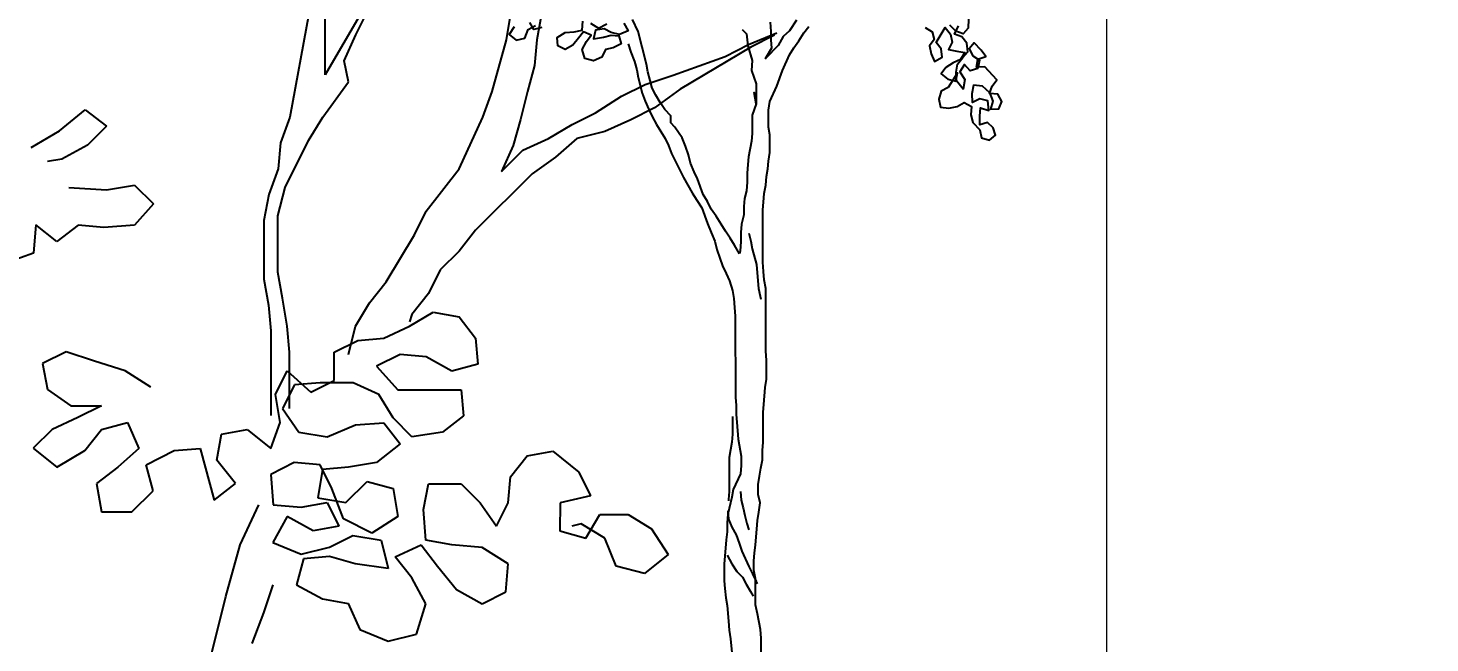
# Model space of a CAD drawing. Header units: millimetres. Extents: x 684983 to 685377, y 990360 to 990509.
# Drawn here: x 685190.551 to 685192.405, y 990446.785 to 990447.598 of the extents above; entities that cross this region are included whole.
import ezdxf

# ---------------------------------------------------------------- set-up
doc = ezdxf.new("R2010")
doc.units = ezdxf.units.MM
doc.header["$PDMODE"] = 35
doc.header["$PDSIZE"] = 0.2
for name, color, linetype in [('ANJILI', 7, 'Continuous'), ('dim', 7, 'Continuous'), ('MAHAGONY', 7, 'Continuous')]:
    doc.layers.add(name, color=color, linetype=linetype)
doc.layers.add('grid', color=8, linetype='Continuous', lineweight=9)
doc.styles.add('DIM', font='ARIALN.TTF', dxfattribs={"width": 0.8, "height": 1})
doc.dimstyles.get("Standard").update_dxf_attribs({"dimtxt": 1, "dimasz": 0.18, "dimexe": 0.18, "dimexo": 0.0625, "dimgap": 0.09, "dimtad": 0, "dimrnd": 0.05, "dimzin": 0, "dimdsep": 46, "dimtxsty": 'DIM', "dimcen": 0.09, "dimse1": 1, "dimse2": 1, "dimsd1": 1, "dimsd2": 1, "dimadec": 0, "dimazin": 0, "dimtfac": 1, "dimtix": 1, "dimtofl": 0, "dimtmove": 2, "dimatfit": 3, "dimfxl": 0, "dimtolj": 1, "dimtzin": 0, "dimarcsym": 0})

# ---------------------------------------------------------------- blocks, each defined once
blk = doc.blocks.new('*D57')
at = {"layer": 'Defpoints', "color": 0, "transparency": 16777216}
for p in [(685192.3597, 990448.8721), (685192.1055, 990447.83), (685211.2073, 990443.1706)]:
    blk.add_point(p, dxfattribs=at)
at = {"layer": 'dim', "color": 0, "transparency": 16777216, "insert": (685201.9106, 990446.5424), "char_height": 1, "attachment_point": 5, "rotation": 346.2918, "style": 'DIM'}
blk.add_mtext('\\A1;19.65', dxfattribs=at)
blk = doc.blocks.new('seee')
at = {"color": 84}
for p, q in [((11643.3, -2956.76, 6505.24), (11638.36, -2965.28, 6505.24)), ((11638.36, -2965.28, 6505.24), (11638.37, -2959.23, 6505.24)), ((11641.28, -2961.47, 6505.24), (11642.4, -2959.23, 6505.24)), ((11655.64, -2961.93, 6505.24), (11656.09, -2959.24, 6505.24)), ((11636.79, -2959.45, 6505.24), (11634.99, -2969.32, 6505.24)), ((11659, -2959.47, 6505.24), (11658.55, -2961.94, 6505.24)), ((11640.16, -2963.94, 6505.24), (11641.28, -2961.47, 6505.24)), ((11654.29, -2966.87, 6505.24), (11655.64, -2961.93, 6505.24)), ((11658.55, -2961.94, 6505.24), (11658.33, -2964.4, 6505.24)), ((11678.74, -2962.4, 6505.24), (11681.44, -2961.28, 6505.24)), ((11681.21, -2961.51, 6505.24), (11678.97, -2962.63, 6505.24)), ((11678.97, -2962.63, 6505.24), (11672.23, -2966.66, 6505.24)), ((11676.5, -2963.52, 6505.24), (11678.74, -2962.4, 6505.24)), ((11640.6, -2965.96, 6505.24), (11640.16, -2963.94, 6505.24)), ((11658.33, -2964.4, 6505.24), (11657.65, -2966.87, 6505.24)), ((11671.56, -2965.31, 6505.24), (11676.5, -2963.52, 6505.24)), ((11638.13, -2969.32, 6505.24), (11640.6, -2965.96, 6505.24)), ((11668.87, -2966.21, 6505.24), (11671.56, -2965.31, 6505.24)), ((11653.39, -2969.33, 6505.24), (11654.29, -2966.87, 6505.24)), ((11657.65, -2966.87, 6505.24), (11656.98, -2969.56, 6505.24)), ((11664.16, -2968.9, 6505.24), (11666.62, -2967.33, 6505.24)), ((11666.62, -2967.33, 6505.24), (11668.87, -2966.21, 6505.24)), ((11672.23, -2966.66, 6505.24), (11669.76, -2968.45, 6505.24)), ((11613.01, -2970.64, 6505.24), (11615.47, -2968.63, 6505.24)), ((11615.47, -2968.63, 6505.24), (11617.49, -2970.2, 6505.24)), ((11669.76, -2968.45, 6505.24), (11667.52, -2969.57, 6505.24)), ((11634.99, -2969.32, 6505.24), (11634.09, -2971.78, 6505.24)), ((11636.78, -2971.56, 6505.24), (11638.13, -2969.32, 6505.24)), ((11651.14, -2974.27, 6505.24), (11653.39, -2969.33, 6505.24)), ((11656.98, -2969.56, 6505.24), (11656.3, -2972.03, 6505.24)), ((11661.91, -2970.02, 6505.24), (11664.16, -2968.9, 6505.24)), ((11667.52, -2969.57, 6505.24), (11665.05, -2970.69, 6505.24)), ((11610.31, -2972.21, 6505.24), (11613.01, -2970.64, 6505.24)), ((11617.49, -2970.2, 6505.24), (11615.7, -2971.99, 6505.24)), ((11659.67, -2971.36, 6505.24), (11661.91, -2970.02, 6505.24)), ((11665.05, -2970.69, 6505.24), (11662.36, -2971.36, 6505.24)), ((11615.7, -2971.99, 6505.24), (11613.23, -2973.34, 6505.24)), ((11634.09, -2971.78, 6505.24), (11633.87, -2974.25, 6505.24)), ((11634.54, -2976.05, 6505.24), (11636.78, -2971.56, 6505.24)), ((11656.3, -2972.03, 6505.24), (11655.18, -2974.5, 6505.24)), ((11655.18, -2974.5, 6505.24), (11657.2, -2972.48, 6505.24)), ((11657.2, -2972.48, 6505.24), (11659.67, -2971.36, 6505.24)), ((11662.36, -2971.36, 6505.24), (11660.34, -2973.15, 6505.24)), ((11613.23, -2973.34, 6505.24), (11611.88, -2973.56, 6505.24)), ((11660.34, -2973.15, 6505.24), (11658.09, -2974.72, 6505.24)), ((11633.87, -2974.25, 6505.24), (11632.97, -2976.72, 6505.24)), ((11647.99, -2978.3, 6505.24), (11651.14, -2974.27, 6505.24)), ((11658.09, -2974.72, 6505.24), (11652.7, -2980.1, 6505.24)), ((11613.9, -2976.03, 6505.24), (11617.49, -2976.26, 6505.24)), ((11617.49, -2976.26, 6505.24), (11620.18, -2975.81, 6505.24)), ((11620.18, -2975.81, 6505.24), (11621.97, -2977.61, 6505.24)), ((11633.86, -2978.74, 6505.24), (11634.54, -2976.05, 6505.24)), ((11621.97, -2977.61, 6505.24), (11620.18, -2979.62, 6505.24)), ((11632.97, -2976.72, 6505.24), (11632.51, -2979.19, 6505.24)), ((11632.51, -2979.19, 6505.24), (11632.51, -2984.79, 6505.24)), ((11633.86, -2984.12, 6505.24), (11633.86, -2978.74, 6505.24)), ((11646.87, -2980.55, 6505.24), (11647.99, -2978.3, 6505.24)), ((11610.75, -2979.61, 6505.24), (11610.53, -2982.31, 6505.24)), ((11612.77, -2981.19, 6505.24), (11610.75, -2979.61, 6505.24)), ((11614.79, -2979.62, 6505.24), (11612.77, -2981.19, 6505.24)), ((11617.26, -2979.85, 6505.24), (11614.79, -2979.62, 6505.24)), ((11620.18, -2979.62, 6505.24), (11617.26, -2979.85, 6505.24)), ((11644.17, -2985.03, 6505.24), (11646.87, -2980.55, 6505.24)), ((11652.7, -2980.1, 6505.24), (11651.13, -2982.12, 6505.24)), ((11610.53, -2982.31, 6505.24), (11608.06, -2983.2, 6505.24)), ((11651.13, -2982.12, 6505.24), (11649.34, -2983.91, 6505.24)), ((11634.3, -2986.59, 6505.24), (11633.86, -2984.12, 6505.24)), ((11649.34, -2983.91, 6505.24), (11648.21, -2986.15, 6505.24)), ((11632.51, -2984.79, 6505.24), (11632.96, -2987.26, 6505.24)), ((11642.6, -2987.05, 6505.24), (11644.17, -2985.03, 6505.24)), ((11632.96, -2987.26, 6505.24), (11633.18, -2989.73, 6505.24)), ((11634.75, -2989.28, 6505.24), (11634.3, -2986.59, 6505.24)), ((11641.25, -2989.29, 6505.24), (11642.6, -2987.05, 6505.24)), ((11648.21, -2986.15, 6505.24), (11646.64, -2988.17, 6505.24)), ((11646.41, -2989.29, 6505.24), (11648.66, -2987.95, 6505.24)), ((11646.64, -2988.17, 6505.24), (11646.41, -2988.85, 6505.24)), ((11648.66, -2987.95, 6505.24), (11651.13, -2988.4, 6505.24)), ((11651.13, -2988.4, 6505.24), (11652.69, -2990.42, 6505.24)), ((11633.18, -2989.73, 6505.24), (11633.17, -2997.81, 6505.24)), ((11634.97, -2991.75, 6505.24), (11634.75, -2989.28, 6505.24)), ((11640.58, -2991.98, 6505.24), (11641.25, -2989.29, 6505.24)), ((11643.95, -2990.41, 6505.24), (11646.41, -2989.29, 6505.24)), ((11639.23, -2991.76, 6505.24), (11641.48, -2990.64, 6505.24)), ((11641.48, -2990.64, 6505.24), (11643.95, -2990.41, 6505.24)), ((11652.69, -2990.42, 6505.24), (11652.92, -2992.89, 6505.24)), ((11613.66, -2991.73, 6505.24), (11611.41, -2992.85, 6505.24)), ((11616.35, -2992.63, 6505.24), (11613.66, -2991.73, 6505.24)), ((11619.27, -2993.53, 6505.24), (11616.35, -2992.63, 6505.24)), ((11634.97, -2997.14, 6505.24), (11634.97, -2991.75, 6505.24)), ((11639.23, -2994.45, 6505.24), (11639.23, -2991.76, 6505.24)), ((11645.51, -2991.99, 6505.24), (11643.27, -2993.1, 6505.24)), ((11647.98, -2992.21, 6505.24), (11645.51, -2991.99, 6505.24)), ((11650.45, -2993.56, 6505.24), (11647.98, -2992.21, 6505.24)), ((11611.41, -2992.85, 6505.24), (11611.86, -2995.32, 6505.24)), ((11621.73, -2995.1, 6505.24), (11619.27, -2993.53, 6505.24)), ((11633.62, -2995.79, 6505.24), (11634.74, -2993.55, 6505.24)), ((11634.74, -2993.55, 6505.24), (11636.99, -2995.57, 6505.24)), ((11643.27, -2993.1, 6505.24), (11645.29, -2995.35, 6505.24)), ((11652.92, -2992.89, 6505.24), (11650.45, -2993.56, 6505.24)), ((11611.86, -2995.32, 6505.24), (11614.1, -2996.89, 6505.24)), ((11635.42, -2994.89, 6505.24), (11634.29, -2997.13, 6505.24)), ((11637.88, -2994.67, 6505.24), (11635.42, -2994.89, 6505.24)), ((11636.99, -2995.57, 6505.24), (11639.23, -2994.45, 6505.24)), ((11641.03, -2994.67, 6505.24), (11637.88, -2994.67, 6505.24)), ((11643.49, -2995.8, 6505.24), (11641.03, -2994.67, 6505.24)), ((11645.29, -2995.35, 6505.24), (11651.34, -2995.36, 6505.24)), ((11651.34, -2995.36, 6505.24), (11651.57, -2997.82, 6505.24)), ((11634.07, -2998.48, 6505.24), (11633.62, -2995.79, 6505.24)), ((11644.84, -2998.04, 6505.24), (11643.49, -2995.8, 6505.24)), ((11614.77, -2998.01, 6505.24), (11612.31, -2999.13, 6505.24)), ((11614.1, -2996.89, 6505.24), (11617.02, -2996.89, 6505.24)), ((11617.02, -2996.89, 6505.24), (11614.77, -2998.01, 6505.24)), ((11634.29, -2997.13, 6505.24), (11635.86, -2999.38, 6505.24)), ((11646.63, -2999.84, 6505.24), (11644.84, -2998.04, 6505.24)), ((11651.57, -2997.82, 6505.24), (11649.55, -2999.39, 6505.24)), ((11612.31, -2999.13, 6505.24), (11610.51, -3000.93, 6505.24)), ((11615.44, -3001.16, 6505.24), (11617.02, -2999.14, 6505.24)), ((11617.02, -2999.14, 6505.24), (11619.49, -2998.47, 6505.24)), ((11619.49, -2998.47, 6505.24), (11620.6, -3000.94, 6505.24)), ((11628.46, -2999.6, 6505.24), (11630.93, -2999.15, 6505.24)), ((11630.93, -2999.15, 6505.24), (11633.17, -3000.95, 6505.24)), ((11633.17, -3000.95, 6505.24), (11634.07, -2998.48, 6505.24)), ((11635.86, -2999.38, 6505.24), (11638.55, -2999.83, 6505.24)), ((11638.55, -2999.83, 6505.24), (11641.25, -2998.71, 6505.24)), ((11641.25, -2998.71, 6505.24), (11643.94, -2998.49, 6505.24)), ((11643.94, -2998.49, 6505.24), (11645.51, -3000.51, 6505.24)), ((11649.55, -2999.39, 6505.24), (11646.63, -2999.84, 6505.24)), ((11628.01, -3002.06, 6505.24), (11628.46, -2999.6, 6505.24)), ((11645.51, -3000.51, 6505.24), (11643.26, -3002.3, 6505.24)), ((11610.51, -3000.93, 6505.24), (11612.75, -3002.72, 6505.24)), ((11612.75, -3002.72, 6505.24), (11615.44, -3001.16, 6505.24)), ((11620.6, -3000.94, 6505.24), (11618.58, -3002.73, 6505.24)), ((11621.28, -3002.51, 6505.24), (11623.97, -3001.16, 6505.24)), ((11623.97, -3001.16, 6505.24), (11626.44, -3000.94, 6505.24)), ((11626.44, -3000.94, 6505.24), (11627.78, -3005.88, 6505.24)), ((11629.8, -3004.31, 6505.24), (11628.01, -3002.06, 6505.24)), ((11656.05, -3003.66, 6505.24), (11657.62, -3001.64, 6505.24)), ((11657.62, -3001.64, 6505.24), (11660.09, -3001.2, 6505.24)), ((11660.09, -3001.2, 6505.24), (11662.55, -3003.22, 6505.24)), ((11618.58, -3002.73, 6505.24), (11616.56, -3004.3, 6505.24)), ((11621.95, -3004.98, 6505.24), (11621.28, -3002.51, 6505.24)), ((11635.41, -3002.3, 6505.24), (11633.17, -3003.42, 6505.24)), ((11633.17, -3003.42, 6505.24), (11633.39, -3006.33, 6505.24)), ((11637.88, -3002.52, 6505.24), (11635.41, -3002.3, 6505.24)), ((11638.1, -3002.97, 6505.24), (11637.65, -3005.66, 6505.24)), ((11639, -3004.77, 6505.24), (11637.88, -3002.52, 6505.24)), ((11640.57, -3002.75, 6505.24), (11638.1, -3002.97, 6505.24)), ((11643.26, -3002.3, 6505.24), (11640.57, -3002.75, 6505.24)), ((11662.55, -3003.22, 6505.24), (11663.67, -3005.46, 6505.24)), ((11616.56, -3004.3, 6505.24), (11617.01, -3006.99, 6505.24)), ((11627.78, -3005.88, 6505.24), (11629.8, -3004.31, 6505.24)), ((11640.12, -3007.68, 6505.24), (11639, -3004.77, 6505.24)), ((11640.34, -3006.11, 6505.24), (11642.36, -3004.1, 6505.24)), ((11642.36, -3004.1, 6505.24), (11644.83, -3004.77, 6505.24)), ((11644.83, -3004.77, 6505.24), (11645.28, -3007.46, 6505.24)), ((11647.74, -3006.79, 6505.24), (11648.2, -3004.33, 6505.24)), ((11648.2, -3004.33, 6505.24), (11651.34, -3004.33, 6505.24)), ((11651.34, -3004.33, 6505.24), (11653.13, -3006.13, 6505.24)), ((11655.82, -3006.13, 6505.24), (11656.05, -3003.66, 6505.24)), ((11619.93, -3006.99, 6505.24), (11621.95, -3004.98, 6505.24)), ((11637.65, -3005.66, 6505.24), (11640.34, -3006.11, 6505.24)), ((11663.67, -3005.46, 6505.24), (11660.76, -3006.13, 6505.24)), ((11617.01, -3006.99, 6505.24), (11619.93, -3006.99, 6505.24)), ((11630.24, -3010.14, 6505.24), (11632.04, -3006.33, 6505.24)), ((11633.39, -3006.33, 6505.24), (11636.08, -3006.56, 6505.24)), ((11636.08, -3006.56, 6505.24), (11638.55, -3006.11, 6505.24)), ((11638.55, -3006.11, 6505.24), (11639.67, -3008.36, 6505.24)), ((11647.97, -3009.71, 6505.24), (11647.74, -3006.79, 6505.24)), ((11653.13, -3006.13, 6505.24), (11654.7, -3008.37, 6505.24)), ((11654.7, -3008.37, 6505.24), (11655.82, -3006.13, 6505.24)), ((11660.76, -3006.13, 6505.24), (11660.75, -3008.82, 6505.24)), ((11663.22, -3009.5, 6505.24), (11664.57, -3007.26, 6505.24)), ((11664.57, -3007.26, 6505.24), (11667.26, -3007.26, 6505.24)), ((11667.26, -3007.26, 6505.24), (11669.5, -3008.61, 6505.24)), ((11634.73, -3007.45, 6505.24), (11633.38, -3009.92, 6505.24)), ((11637.2, -3008.8, 6505.24), (11634.73, -3007.45, 6505.24)), ((11639.67, -3008.36, 6505.24), (11637.2, -3008.8, 6505.24)), ((11642.81, -3009.03, 6505.24), (11640.12, -3007.68, 6505.24)), ((11645.28, -3007.46, 6505.24), (11642.81, -3009.03, 6505.24)), ((11662.77, -3008.15, 6505.24), (11661.88, -3008.38, 6505.24)), ((11665.02, -3009.5, 6505.24), (11662.77, -3008.15, 6505.24)), ((11669.5, -3008.61, 6505.24), (11671.07, -3011.08, 6505.24)), ((11633.38, -3009.92, 6505.24), (11636.07, -3011.05, 6505.24)), ((11638.77, -3010.37, 6505.24), (11641.01, -3009.25, 6505.24)), ((11641.01, -3009.25, 6505.24), (11643.7, -3009.71, 6505.24)), ((11643.7, -3009.71, 6505.24), (11644.37, -3012.4, 6505.24)), ((11650.43, -3010.16, 6505.24), (11647.97, -3009.71, 6505.24)), ((11660.75, -3008.82, 6505.24), (11663.22, -3009.5, 6505.24)), ((11666.13, -3012.19, 6505.24), (11665.02, -3009.5, 6505.24)), ((11628.89, -3015.08, 6505.24), (11630.24, -3010.14, 6505.24)), ((11636.07, -3011.05, 6505.24), (11638.77, -3010.37, 6505.24)), ((11638.77, -3011.27, 6505.24), (11636.3, -3011.49, 6505.24)), ((11641.23, -3011.95, 6505.24), (11638.77, -3011.27, 6505.24)), ((11645.05, -3011.28, 6505.24), (11647.52, -3010.16, 6505.24)), ((11646.62, -3013.3, 6505.24), (11645.05, -3011.28, 6505.24)), ((11647.52, -3010.16, 6505.24), (11649.09, -3012.18, 6505.24)), ((11653.35, -3010.39, 6505.24), (11650.43, -3010.16, 6505.24)), ((11655.82, -3011.96, 6505.24), (11653.35, -3010.39, 6505.24)), ((11671.07, -3011.08, 6505.24), (11668.83, -3012.87, 6505.24)), ((11636.3, -3011.49, 6505.24), (11635.62, -3013.96, 6505.24)), ((11644.37, -3012.4, 6505.24), (11641.23, -3011.95, 6505.24)), ((11649.09, -3012.18, 6505.24), (11650.88, -3014.42, 6505.24)), ((11655.59, -3014.65, 6505.24), (11655.82, -3011.96, 6505.24)), ((11668.83, -3012.87, 6505.24), (11666.13, -3012.19, 6505.24)), ((11633.38, -3013.96, 6505.24), (11632.48, -3016.65, 6505.24)), ((11635.62, -3013.96, 6505.24), (11638.09, -3015.31, 6505.24)), ((11647.96, -3015.77, 6505.24), (11646.62, -3013.3, 6505.24)), ((11627.54, -3020.46, 6505.24), (11628.89, -3015.08, 6505.24)), ((11638.09, -3015.31, 6505.24), (11640.56, -3015.76, 6505.24)), ((11650.88, -3014.42, 6505.24), (11653.34, -3015.77, 6505.24)), ((11653.34, -3015.77, 6505.24), (11655.59, -3014.65, 6505.24)), ((11632.48, -3016.65, 6505.24), (11631.36, -3019.57, 6505.24)), ((11640.56, -3015.76, 6505.24), (11641.68, -3018.23, 6505.24)), ((11647.06, -3018.68, 6505.24), (11647.96, -3015.77, 6505.24)), ((11641.68, -3018.23, 6505.24), (11644.37, -3019.35, 6505.24)), ((11644.37, -3019.35, 6505.24), (11647.06, -3018.68, 6505.24))]:
    blk.add_line(p, q, dxfattribs=at)
blk = doc.blocks.new('TREE30')
at = {"color": 15, "flags": 128}
for points in [[(0.0736, 1.5387), (0.0636, 1.5237), (0.0546, 1.5157), (0.0476, 1.5027), (0.0296, 1.4846), (0.0386, 1.4997), (0.0376, 1.5107), (0.0376, 1.5227), (0.0366, 1.5357)], [(0.0235, 0.3173), (0.0233, 0.6649), (0.0223, 0.677), (0.0183, 0.699), (0.0153, 0.712), (0.0153, 0.749), (0.0132, 0.761), (0.0132, 0.774), (0.0142, 0.785), (0.0152, 0.797), (0.0172, 0.8191), (0.0182, 0.8311), (0.0202, 0.8431), (0.0222, 0.8561), (0.0192, 0.8681), (0.0191, 0.8821), (0.0211, 0.8941), (0.0231, 0.9051), (0.0251, 0.9172), (0.0251, 0.9302), (0.0261, 0.9422), (0.0261, 0.9842), (0.027, 0.9952), (0.029, 1.0192), (0.031, 1.0313), (0.031, 1.0573), (0.03, 1.0713), (0.0299, 1.1594), (0.0279, 1.1714), (0.0269, 1.1834), (0.0259, 1.1964), (0.0258, 1.2705), (0.0268, 1.2815), (0.0278, 1.2935), (0.0298, 1.3055), (0.0308, 1.3175), (0.0327, 1.3285), (0.0337, 1.3395), (0.0357, 1.3515), (0.0357, 1.3766), (0.0337, 1.3876), (0.0337, 1.4116), (0.0357, 1.4236), (0.0457, 1.4456), (0.0536, 1.4677), (0.0636, 1.4897), (0.0696, 1.4997), (0.0766, 1.5097), (0.0836, 1.5207), (0.0906, 1.5297)], [(-0.0072, 1.2084), (-0.0142, 1.2204), (-0.0202, 1.2304), (-0.0272, 1.2404), (-0.0332, 1.2504), (-0.0403, 1.2614), (-0.0473, 1.2714), (-0.0523, 1.2824), (-0.0583, 1.2924), (-0.0663, 1.3144), (-0.0713, 1.3244), (-0.0764, 1.3364), (-0.0794, 1.3484), (-0.0834, 1.3604), (-0.0884, 1.3724), (-0.0984, 1.3874), (-0.1044, 1.3934), (-0.1044, 1.4035), (-0.1125, 1.4125), (-0.1195, 1.4225), (-0.1255, 1.4325), (-0.1305, 1.4425), (-0.1335, 1.4535), (-0.1365, 1.4655), (-0.1385, 1.4765), (-0.1446, 1.5005), (-0.1506, 1.5225), (-0.1586, 1.5395)], [(-0.0035, 1.5256), (0.0025, 1.5196), (0.0046, 1.5026), (0.0106, 1.4816), (0.0096, 1.4676), (0.0166, 1.4486), (0.0166, 1.4206), (0.0136, 1.4366), (0.0166, 1.4206), (0.0107, 1.4046), (0.0107, 1.3785), (0.0097, 1.3675), (0.0057, 1.3455), (0.0047, 1.3345), (0.0037, 1.3225), (0.0037, 1.3095), (0.0027, 1.2975), (-0.0002, 1.2864), (-0.0012, 1.2754), (-0.0012, 1.2634), (-0.0042, 1.2504), (-0.0052, 1.2384), (-0.0052, 1.2254), (-0.0062, 1.2124), (-0.0072, 1.2084)], [(-0.1646, 1.5055), (-0.1606, 1.4935), (-0.1556, 1.4805), (-0.1525, 1.4685), (-0.1505, 1.4575), (-0.1445, 1.4354), (-0.1405, 1.4244), (-0.1355, 1.4124), (-0.1305, 1.4024), (-0.1244, 1.3914), (-0.1124, 1.3714), (-0.1074, 1.3614), (-0.1034, 1.3504), (-0.0863, 1.3164), (-0.0743, 1.2944), (-0.0673, 1.2844), (-0.0603, 1.2734), (-0.0523, 1.2514), (-0.0472, 1.2384), (-0.0422, 1.2264), (-0.0392, 1.2144), (-0.0352, 1.2023), (-0.0312, 1.1913), (-0.0262, 1.1803), (-0.0212, 1.1703), (-0.0171, 1.1563), (-0.0151, 1.1453), (-0.0141, 1.1323), (-0.0131, 1.1203), (-0.013, 1.0052), (-0.012, 0.9942), (-0.012, 0.9812), (-0.011, 0.9702), (-0.0089, 0.9462), (-0.0049, 0.9221), (-0.0049, 0.9091), (-0.0059, 0.8971), (-0.0159, 0.8751), (-0.0179, 0.8641), (-0.0239, 0.84), (-0.0248, 0.828), (-0.0248, 0.815), (-0.0258, 0.804), (-0.0268, 0.792), (-0.0288, 0.77), (-0.0288, 0.746), (-0.0278, 0.735), (-0.0267, 0.7219), (-0.0247, 0.7109), (-0.0227, 0.6889), (-0.0217, 0.6759), (-0.0197, 0.6639), (-0.0177, 0.6399)], [(0.0058, 1.2374), (0.0088, 1.2264), (0.0108, 1.2154), (0.0169, 1.1934), (0.0179, 1.1814), (0.0199, 1.1594), (0.0219, 1.1484), (0.0229, 1.1443)], [(-0.017, 0.9782), (-0.017, 0.9531), (-0.0179, 0.9421), (-0.0219, 0.9201), (-0.0219, 0.8721), (-0.0229, 0.8611), (-0.0229, 0.8591)], [(-0.0059, 0.8721), (-0.0049, 0.8601), (-0.0018, 0.8491), (0.0002, 0.8381), (0.0032, 0.8271), (0.0062, 0.8181)], [(-0.0239, 0.8451), (-0.0228, 0.833), (-0.0178, 0.822), (-0.0118, 0.811), (-0.0078, 0.799), (-0.0038, 0.788), (0.0062, 0.766), (0.0113, 0.756), (0.0163, 0.745), (0.0183, 0.742)], [(-0.0248, 0.782), (-0.0178, 0.77), (-0.0108, 0.759), (-0.0028, 0.751), (0.0023, 0.741), (0.0083, 0.731), (0.0123, 0.724)]]:
    blk.add_lwpolyline(points, dxfattribs=at)
at = {"color": 3, "flags": 128}
for points in [[(-0.2177, 1.5345), (-0.2066, 1.5275), (-0.1946, 1.5335)], [(-0.1706, 1.5345), (-0.1646, 1.5235), (-0.1766, 1.5185), (-0.1886, 1.5215), (-0.1986, 1.5265), (-0.2106, 1.5245), (-0.2136, 1.5124), (-0.1996, 1.5145), (-0.1886, 1.5175), (-0.1776, 1.5165), (-0.1746, 1.5055), (-0.1856, 1.4995), (-0.1966, 1.4974), (-0.2016, 1.4864), (-0.2136, 1.4814), (-0.2256, 1.4844), (-0.2296, 1.4974), (-0.2236, 1.5084), (-0.2166, 1.5174), (-0.2277, 1.5224), (-0.2346, 1.5134), (-0.2426, 1.5034), (-0.2537, 1.4974), (-0.2637, 1.5024), (-0.2647, 1.5144), (-0.2537, 1.5214), (-0.2407, 1.5224), (-0.2297, 1.5244), (-0.2287, 1.5375)], [(-0.2867, 1.5284), (-0.2977, 1.5254), (-0.3037, 1.5354)], [(-0.3257, 1.5294), (-0.3327, 1.5183), (-0.3227, 1.5103), (-0.3107, 1.5134), (-0.3057, 1.5254), (-0.2957, 1.5314)], [(0.2552, 1.5282), (0.2649, 1.5222), (0.2681, 1.5114), (0.2614, 1.5025), (0.2638, 1.491), (0.2684, 1.4803), (0.2793, 1.4862), (0.2776, 1.4983), (0.2708, 1.5071), (0.2776, 1.5189), (0.2836, 1.5286), (0.291, 1.5191), (0.2935, 1.5077), (0.2881, 1.4973), (0.3001, 1.4947), (0.3114, 1.4929), (0.3053, 1.4832), (0.2946, 1.4786), (0.2844, 1.4719), (0.2777, 1.4629), (0.2874, 1.4555), (0.2986, 1.4523), (0.3011, 1.4642), (0.2877, 1.4435), (0.2776, 1.4382), (0.2743, 1.4269), (0.2768, 1.4155), (0.2888, 1.4144), (0.3002, 1.4168), (0.3103, 1.4221), (0.3207, 1.4168), (0.3196, 1.4048), (0.3227, 1.3941), (0.3323, 1.3838), (0.3347, 1.3724), (0.3459, 1.3692), (0.3547, 1.3759), (0.3515, 1.3867), (0.3433, 1.3941), (0.3325, 1.3909), (0.3323, 1.4029), (0.3334, 1.4149), (0.3453, 1.411), (0.3436, 1.4245), (0.3324, 1.4277), (0.3223, 1.4224), (0.3214, 1.4352), (0.3239, 1.4471), (0.3359, 1.446), (0.3462, 1.4364), (0.3507, 1.4242), (0.3475, 1.413), (0.3595, 1.4133), (0.3634, 1.4238), (0.3581, 1.4339), (0.3461, 1.435), (0.35, 1.4455), (0.3567, 1.4545), (0.3397, 1.4728), (0.3276, 1.4725), (0.3294, 1.4838), (0.3409, 1.4876), (0.3341, 1.4963), (0.3246, 1.5066), (0.3172, 1.4984), (0.3225, 1.4883), (0.3322, 1.4823), (0.3297, 1.4703), (0.3189, 1.4671), (0.3108, 1.4759), (0.304, 1.4655), (0.3114, 1.4547), (0.3088, 1.4413), (0.2993, 1.453), (0.299, 1.465), (0.3009, 1.4763), (0.3083, 1.4859), (0.3156, 1.4942), (0.3139, 1.5063), (0.3072, 1.515), (0.2967, 1.5189), (0.3021, 1.5308)], [(0.3166, 1.5402), (0.3161, 1.5274), (0.3087, 1.5192), (0.2983, 1.5231), (0.2901, 1.5319)]]:
    blk.add_lwpolyline(points, dxfattribs=at)

msp = doc.modelspace()

# ---------------------------------------------------------------- linework, layer by layer
at = {"layer": 'grid'}
msp.add_line((685191.9771, 990509.1548), (685191.9771, 990370.8996), dxfattribs=at)

# ---------------------------------------------------------------- block references
at = {"layer": 'ANJILI', "xscale": 0.01386104931414437, "yscale": 0.01386104931414437, "zscale": 0.01386104931414437}
msp.add_blockref('seee', (685029.6241, 990488.6383, 98.652), dxfattribs=at)
at = {"layer": 'MAHAGONY', "color": 7, "xscale": 0.9355958136093464, "yscale": 0.9355958136093464, "zscale": 0.9355958136093464}
msp.add_blockref('TREE30', (685191.4985, 990446.169, 98.419), dxfattribs=at)

# ---------------------------------------------------------------- dimensions: what is measured, and where the dimension line sits
at = {"layer": 'dim'}
dim = msp.add_aligned_dim(p1=(685211.2073, 990443.1706), p2=(685192.1055, 990447.83), distance=-1.0727, dimstyle='Standard', dxfattribs=at)
dim.commit()
dim.dimension.update_dxf_attribs({"geometry": '*D57', "text_midpoint": (685201.9106, 990446.5424)})

doc.saveas('drawing.dxf')
